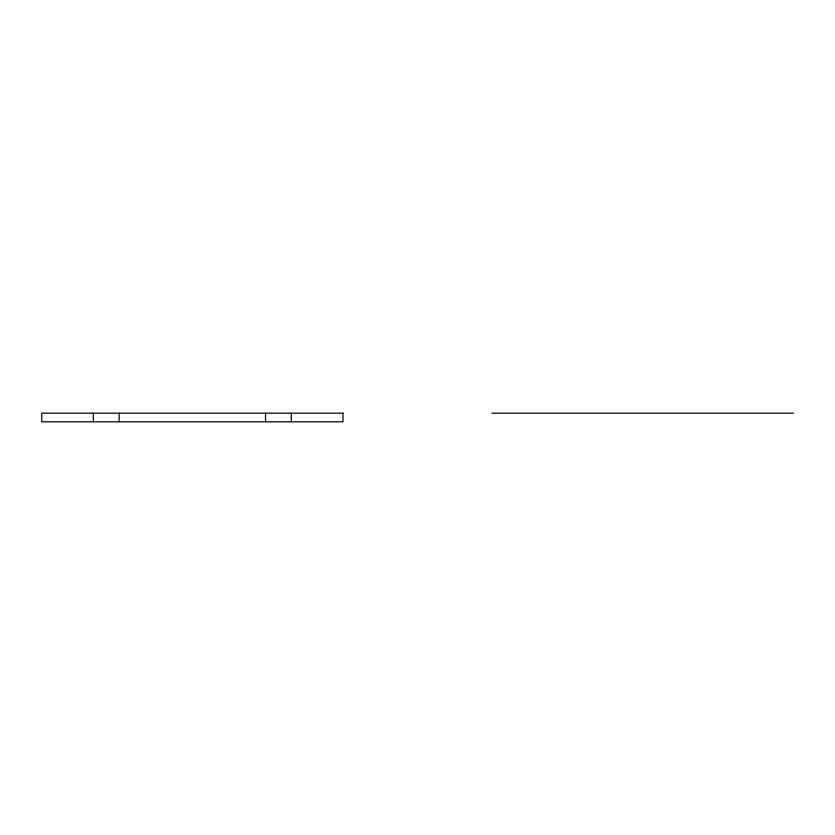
<?xml version="1.0" encoding="UTF-8"?>
<svg xmlns="http://www.w3.org/2000/svg" width="835" height="835" viewBox="0 0 835 835"><rect width="100%" height="100%" fill="white"/><g stroke="black" fill="none" stroke-linecap="round" stroke-linejoin="round"><path stroke-width="1.25" d="M492.013 413.2L793.25 413.2M291.352 413.2L291.352 421.8M265.53 413.2L265.53 421.8M119.207 413.2L119.207 421.8M93.395 413.2L93.395 421.8M342.987 413.2L41.75 413.2L41.75 421.8L342.987 421.8L342.987 413.2"/></g></svg>
